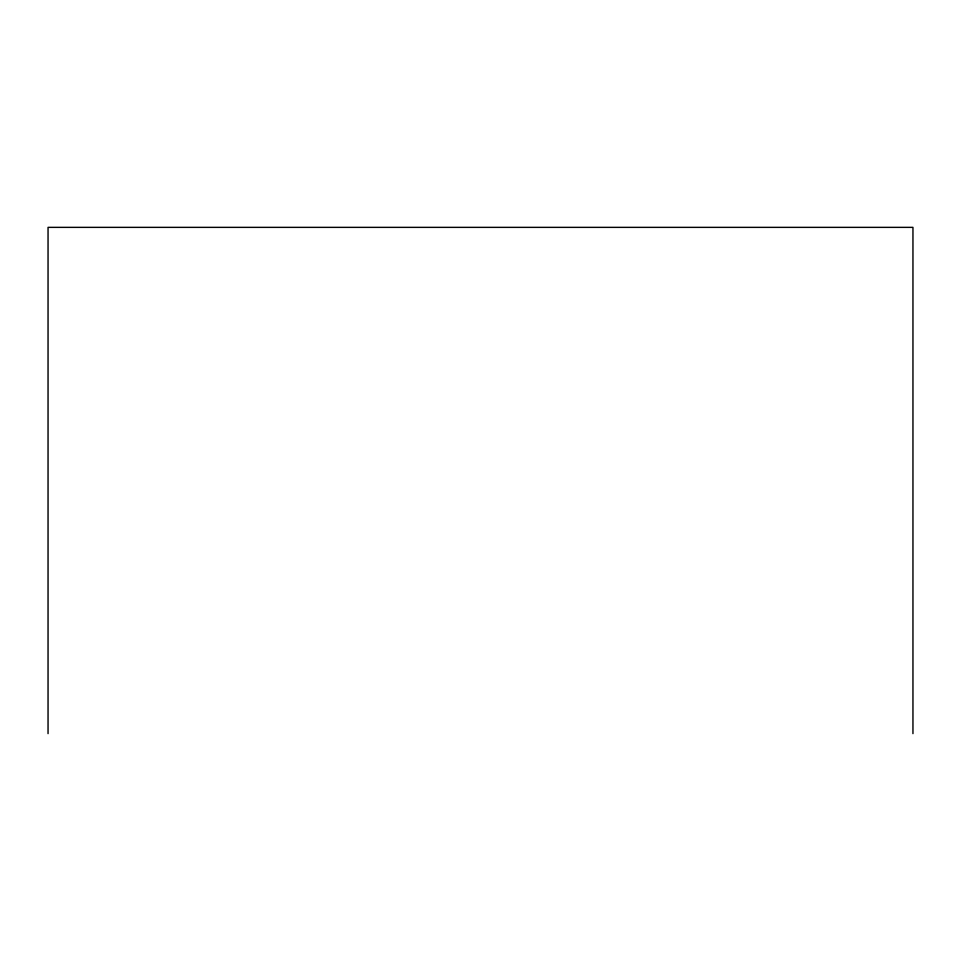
<?xml version="1.0" encoding="UTF-8"?>
<svg xmlns="http://www.w3.org/2000/svg" width="961" height="961" viewBox="0 0 961 961"><rect width="100%" height="100%" fill="white"/><g stroke="black" fill="none" stroke-linecap="round" stroke-linejoin="round"><path stroke-width="1.44" d="M912.95 733.639L912.95 227.361L48.05 227.361L48.05 733.639"/></g></svg>
